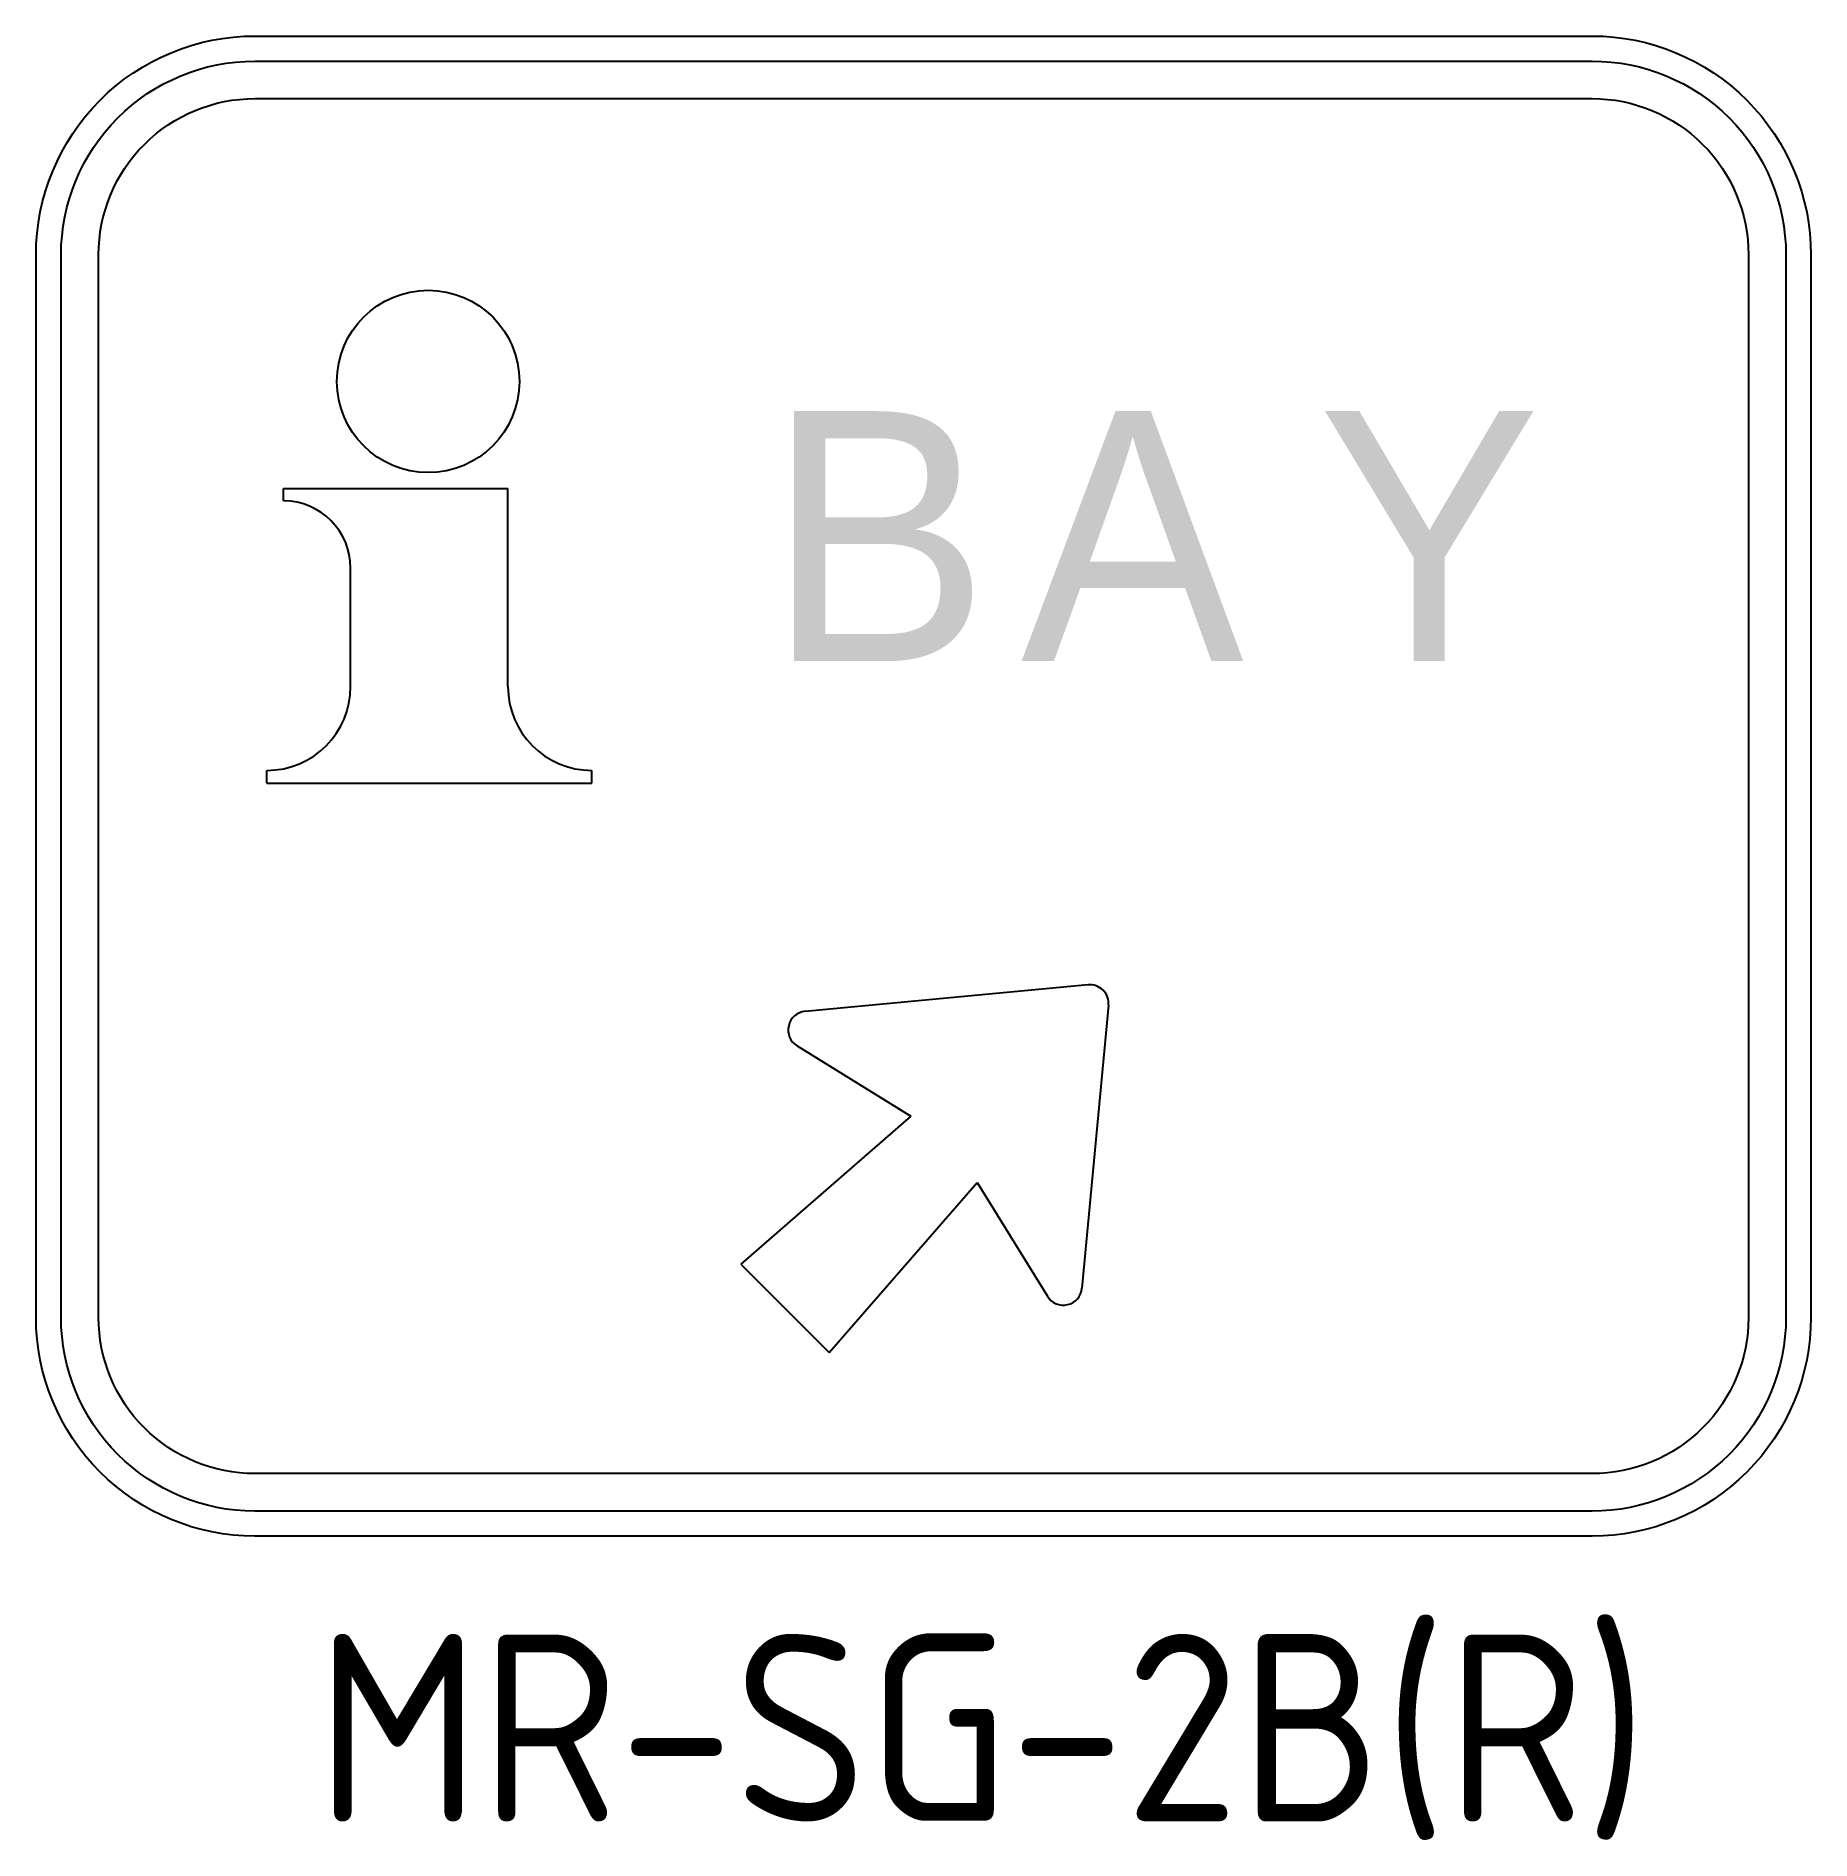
# Model space of a CAD drawing. Extents: x 260.2 to 283.8, y 204 to 228.1.
import ezdxf
from ezdxf.enums import TextEntityAlignment as Align

# ---------------------------------------------------------------- set-up
doc = ezdxf.new("R2010")
doc.units = 0
doc.header["$LTSCALE"] = 12
doc.header["$MEASUREMENT"] = 0
doc.layers.add('L18', color=4, linetype='CONTINUOUS')
doc.layers.add('T25', color=1, linetype='CONTINUOUS')
doc.styles.add('ESERIES', font='Eseries')
doc.styles.add('ISO', font='iso')

msp = doc.modelspace()

# ---------------------------------------------------------------- linework, layer by layer
at = {"layer": 'L18'}
for p, q in [((263.459, 222.05), (266.451, 222.05)), ((263.459, 221.883), (263.459, 222.05)), ((266.451, 219.408), (266.451, 222.05)), ((264.354, 219.408), (264.354, 220.988)), ((263.236, 218.122), (263.236, 218.29)), ((267.569, 218.122), (267.569, 218.29)), ((263.236, 218.122), (267.569, 218.122)), ((274.187, 215.431), (270.416, 215.077)), ((274.46, 215.159), (274.106, 211.387)), ((270.308, 214.616), (271.824, 213.679)), ((271.824, 213.679), (269.556, 211.705)), ((270.734, 210.527), (272.708, 212.796)), ((272.708, 212.796), (273.644, 211.279)), ((269.556, 211.705), (270.734, 210.527))]:
    msp.add_line(p, q, dxfattribs=at)
for points in [[(260.159, 210.997), (260.159, 225.164, -0.414214), (263.076, 228.081), (280.909, 228.081, -0.414214), (283.826, 225.164), (283.826, 210.997, -0.414214), (280.909, 208.081), (263.076, 208.081, -0.414214)], [(260.493, 210.997), (260.493, 225.164, -0.414214), (263.076, 227.747), (280.909, 227.747, -0.414214), (283.493, 225.164), (283.493, 210.997, -0.414214), (280.909, 208.414), (263.076, 208.414, -0.414214)], [(260.993, 210.997), (260.993, 225.164, -0.414214), (263.076, 227.247), (280.909, 227.247, -0.414214), (282.993, 225.164), (282.993, 210.997, -0.414214), (280.909, 208.914), (263.076, 208.914, -0.414214)]]:
    msp.add_lwpolyline(points, format="xyb", close=True, dxfattribs=at)
msp.add_circle((265.388, 223.476), 1.216, dxfattribs=at)
for centre, radius, start, end in [((263.459, 220.988), 0.895, 0, 90), ((263.236, 219.408), 1.118, 270, 0), ((267.569, 219.408), 1.118, 180, 270), ((274.211, 215.182), 0.25, 354.6442, 95.3558), ((270.439, 214.829), 0.25, 95.3558, 238.3008), ((273.857, 211.411), 0.25, 211.6992, 354.6442)]:
    msp.add_arc(centre, radius, start, end, dxfattribs=at)

# ---------------------------------------------------------------- texts
at = {"layer": 'L18', "style": 'ESERIES'}
for s, p in [('B', (269.902, 219.747)), ('A', (273.292, 219.747)), ('Y', (277.25, 219.747))]:
    msp.add_text(s, height=3.333, dxfattribs=at).set_placement(p)
at = {"layer": 'T25', "style": 'ISO'}
msp.add_text('MR-SG-2B(R)', height=2.5, dxfattribs=at).set_placement((272.771, 204.277), align=Align.CENTER)

doc.saveas('drawing.dxf')
